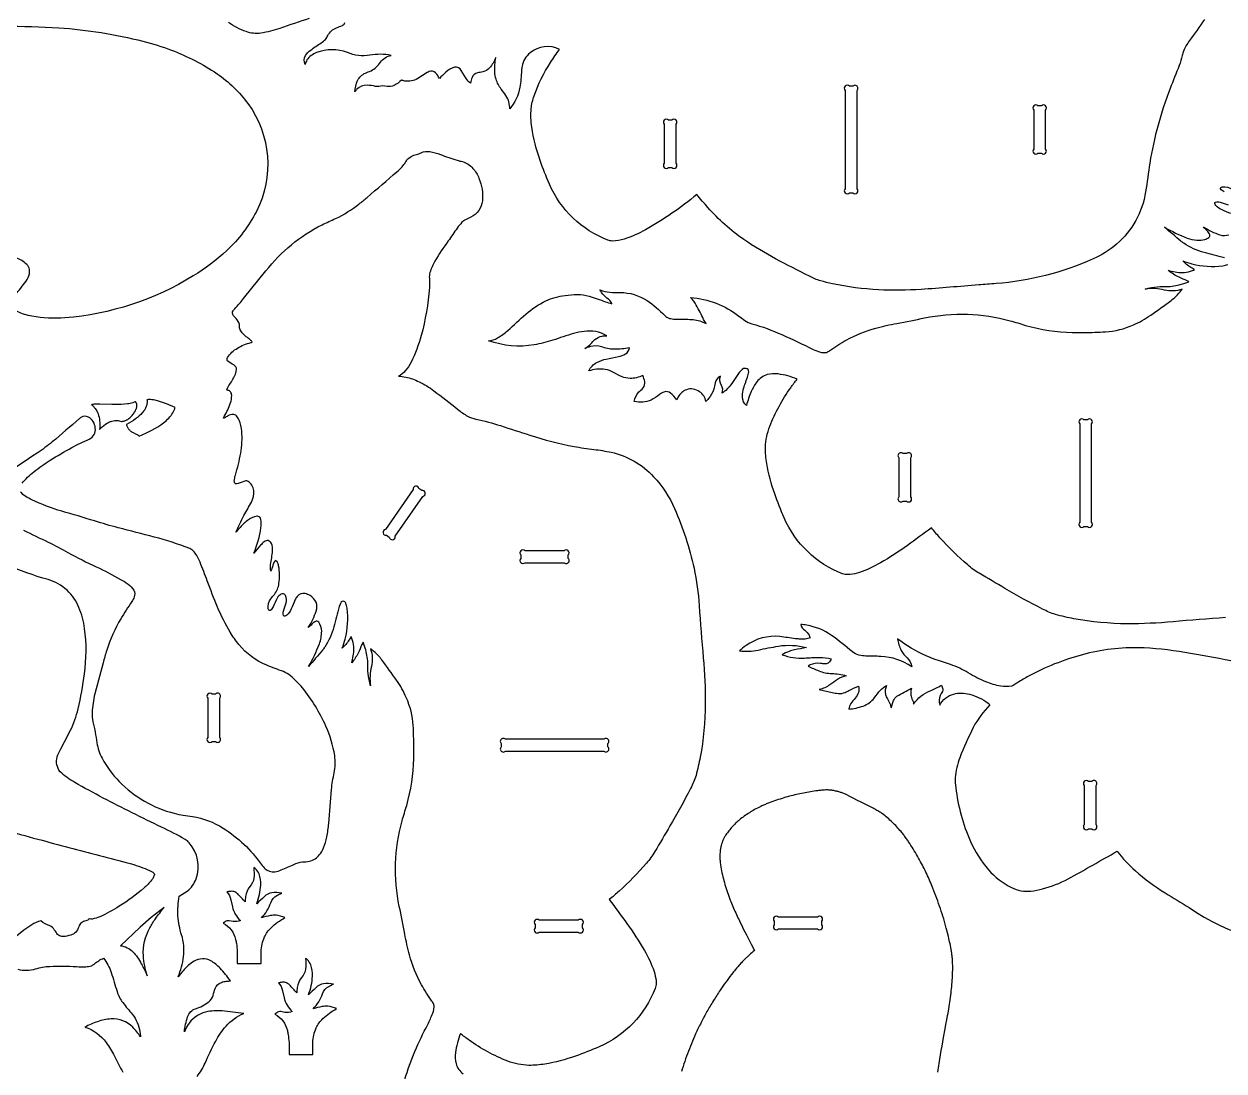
# Model space of a CAD drawing. Extents: x -775 to 742, y -538 to 729.
# Drawn here: x -187 to 420, y -222 to 307 of the extents above; entities that cross this region are included whole.
import ezdxf

# ---------------------------------------------------------------- set-up
doc = ezdxf.new("R2010")
doc.units = 0
doc.header["$MEASUREMENT"] = 0
doc.layers.get('0').update_dxf_attribs({"linetype": 'CONTINUOUS'})

msp = doc.modelspace()

# ---------------------------------------------------------------- linework, layer by layer
for points in [[(-42.65, 310.28, 0.003925), (-57.38, 305.27, -0.047624), (-67.02, 302.87, -0.122497), (-74.49, 303.62, -0.073814), (-83.39, 308.32, -0.089923)], [(410.07, 309.68, -0.001808), (402.44, 299.09, 0.048267), (399.41, 293.82, 0.053543), (398.76, 291.56, -0.032799), (397.25, 286.44, -0.001182), (392.66, 274.89, 0.050203), (382.39, 237.13, -0.001096), (380.3, 222.62, -0.179531), (365.54, 196.13, -0.075982), (353.72, 188.64, -0.086689), (304.65, 176.19, -0.006698), (295.92, 175.56, -0.00483), (266.75, 173.23, -0.025308), (245.25, 173.05, -0.039353), (221.95, 176.09, -0.013854), (215.96, 177.57, -0.040061), (210.32, 179.91, -0.00145), (193.13, 188.71, -0.025729), (177.16, 198.46, -0.060129), (158.97, 214.68, -0.015158), (153.43, 221.24, -0.044175), (127.44, 203.43, -0.045913), (116.69, 198.67, -0.079791), (110.71, 197.7, -0.074661), (108.43, 198.14, -0.198744), (78.84, 226.45, -0.010998), (74.14, 238.52, -0.047383), (69.92, 255.27, -0.060687), (69.65, 264.71, -0.057482), (71.13, 271.14, -0.062522), (79.43, 288.01, -0.017087), (84.02, 294.66, 0.300286), (69.1, 292.82, 0.184286), (65.05, 286.09, 0.032509), (64.75, 283.95, -0.028759), (63.93, 275.48, -0.125891), (58.78, 264.5, 0.158118), (56.9, 271.28, 0.012289), (54.48, 274.56, -0.079871), (51.87, 279.62, -0.091742), (51.29, 286.87, -0.025713), (51.8, 290.53, -0.084534), (48.57, 285.24, -0.134701), (45.24, 283.26, -0.016605), (42.52, 282.77, 0.2525), (39.76, 280.47, 0.059575), (38.9, 277.58, -0.07477), (36.85, 279.87), (34.31, 283.98, 0.318047), (30.87, 285.64, 0.115857), (26.54, 283.06, 0.017302), (23.22, 279.86, 0.1015), (21.27, 282.85, 0.282727), (18.11, 283.38, 0.045738), (17.1, 282.94), (12.27, 279.92, -0.18395), (5.68, 278.63, -0.049964), (4.11, 279.11, -0.067609), (0.33, 276.42, -0.167125), (-3.25, 275.95, 0.112454), (-7.38, 275.9, -0.06006), (-9.08, 275.93, 0.031409), (-13.31, 276.54, 0.224368), (-18.44, 274.46, 0.043079), (-19.55, 273.1, -0.093148), (-18.09, 278.94, -0.173538), (-14.14, 282.69, 0.009954), (-11.32, 283.84, 0.132246), (-6.6, 288.17, -0.191244), (-1.15, 291.6, 0.094208), (-11.88, 291.71, -0.15346), (-23.26, 293.07, 0.17786), (-38.9, 293.02, 0.151126), (-43.72, 289.29, 0.082325), (-44.7, 287.03, -0.241662), (-44.42, 291.47, -0.092711), (-41.81, 294.33, -0.019299), (-36.56, 297.92, 0.042738), (-34.36, 299.72, 0.082819), (-33.22, 301.66, -0.170782), (-28.77, 305.59, -0.005428), (-25.77, 306.73, 0.234932), (-24.54, 308.25, 0.35305)], [(-224.49, 305.28, -0.032685), (-169.12, 305.57, -0.04507), (-126.66, 298.8, -0.023575), (-112.21, 294.27, -0.058692), (-89.18, 282.33, -0.080834), (-73.54, 267.24, -0.283166), (-69.31, 212.73, -0.088092), (-84.31, 192.91, -0.05292), (-101.23, 180.08, -0.118379), (-166.13, 158.85, -0.059823), (-182.74, 159.66, -0.074183), (-190.24, 162.12, -0.043802)], [(5.78, -226.32, -0.049842), (17.35, -198.48, 0.025525), (19.85, -192.82, 0.033711), (20.47, -190.59, 0.046653), (20.54, -188.94, 0.087821), (20.39, -188.27, 0.044113), (19.46, -186.7, -0.023513), (14.17, -178.39, -0.05953), (8.12, -163.36, -0.0271), (5.78, -152.79, 0.007058), (2.98, -138.79, -0.118436), (4.37, -95.55, -0.00786), (6.77, -87.71, 0.061214), (10.29, -64.08, 0.012751), (10.35, -58.01, 0.00818), (10.02, -47.34, 0.089353), (6.51, -33.21, 0.051449), (1.61, -24.45, 0.005478), (-5.86, -14.1, 0.046223), (-9.86, -9.85, 0.026547), (-11.52, -8.58, -0.139855), (-11.14, -17.43, 0.096415), (-11.58, -27.17, -0.049384), (-12.8, -20.98, -0.020224), (-12.91, -16.41, 0.067289), (-14.01, -9.11, 0.014824), (-15.29, -5.24, 0.05435), (-15.98, -6.42, -0.011044), (-17.87, -10.74, -0.063442), (-21.11, -15.59, 0.065799), (-19.96, -8.5, 0.087486), (-20.65, -4.28, 0.025091), (-21.47, -2.29, -0.067829), (-24.53, -6.87, -0.031851), (-25.86, -8.14, 0.018936), (-24.39, -3.58, 0.088965), (-23.38, 11.97, 0.056015), (-24.11, 14.6, 0.243935), (-25.2, 15.57, 0.265649), (-26.38, 14.99, 0.077454), (-27.41, 12.8, -0.005669), (-30.07, 2.58, -0.069677), (-34.76, -7.72, -0.023659), (-35.82, -9.15, -0.004465), (-42.94, -17.45, 0.043572), (-37.46, -6.04, 0.087449), (-36.28, 0.34, 0.146573), (-37.78, 4.99, 0.17072), (-38.66, 5.49, 0.114481), (-39.12, 5.43, 0.107313), (-41.18, 3.98, -0.047605), (-43.04, 2.27, 0.066233), (-39.04, 10.59, 0.174072), (-39.12, 15.06, 0.142602), (-42.17, 18.38, 0.075809), (-44.64, 19.46, 0.288194), (-48.68, 17.93, 0.073331), (-49.8, 16.12, -0.014135), (-51.64, 11.65, -0.085914), (-53.82, 8.52, -0.162564), (-54.93, 7.93, -0.31879), (-55.59, 8.4, -0.128668), (-55.56, 10.6, 0.008326), (-54.27, 14.69, 0.159985), (-54.53, 18.39, 0.216479), (-55.57, 19.27, 0.216479), (-56.92, 19.06, 0.132103), (-58.77, 17.18, 0.032337), (-60.81, 12.67, -0.154521), (-62.29, 10.83, -0.348588), (-62.99, 11.03, -0.119184), (-63.3, 11.76, -0.186766), (-61.96, 16.83, -0.024243), (-60.17, 18.97, 0.13028), (-57.88, 24.53, 0.086554), (-58.03, 33.44, 0.079179), (-58.85, 35.57, 0.209238), (-59.5, 36.07, 0.239226), (-60.04, 35.79, 0.05888), (-60.7, 34.58, 0.019497), (-61.65, 31.36, -0.098553), (-61.9, 30.83, -0.345791), (-62.02, 30.87, -0.099093), (-62.11, 34.07, 0.019902), (-61.11, 41.03, 0.117088), (-61.59, 44.74, 0.234621), (-63.38, 46.18, 0.197162), (-65.28, 45.61, 0.052412), (-67.22, 43.83, 0.007679), (-70.52, 39.86, 0.055985), (-66.97, 52.69, 0.069328), (-67.04, 56.87, 0.109173), (-67.62, 58.08, 0.235841), (-69.11, 58.49, 0.103218), (-73.21, 56.73, 0.066248), (-77.53, 52.89, 0.015289), (-79.62, 50.4, -0.020164), (-75.56, 58.9, 0.009044), (-71.82, 65.65, 0.140338), (-70.61, 71.51, 0.234832), (-73.51, 76.17, 0.119377), (-74.62, 76.47, -0.00716), (-78.46, 75.07, -0.12957), (-79.8, 74.98, -0.258637), (-80.35, 75.61, -0.074854), (-80.44, 76.28, -0.051564), (-79.92, 79.34, 0.030476), (-77.19, 90.42, 0.060498), (-76.65, 101.52, 0.075638), (-78.01, 107.14, 0.066103), (-79.39, 109.34, 0.193801), (-81.1, 110.07, 0.128838), (-83.68, 109.28, 0.030521), (-85.3, 108.31, -0.149217), (-85.81, 108.14), (-85.83, 108.2, -0.090408), (-85.57, 108.92, 0.059639), (-82.33, 115.87, 0.067073), (-81.77, 119.54, 0.123991), (-82.37, 121.51, 0.247435), (-83.95, 122.24, -0.229764), (-84.13, 122.32, -0.229764), (-84.18, 122.5, -0.072169), (-82.71, 125.27, 0.037646), (-79.92, 130.41, 0.06957), (-79.36, 132.74, 0.294773), (-80.69, 135.08, -0.049), (-83.69, 136.94, -0.359267), (-83.87, 138.84, -0.115064), (-78.85, 143.57, -0.071203), (-72.09, 146.32, 0.145461), (-71.47, 146.71, 0.244545), (-71.51, 146.85, 0.057787), (-72.7, 148.01, -0.060573), (-76.89, 151.84, -0.093434), (-77.84, 153.77, -0.081844), (-77.83, 155.01, 0.152435), (-78.45, 157.07, 0.029721), (-80.79, 159.97, -0.159261), (-81.43, 161.47, -0.174633), (-81.08, 162.4, -0.037045), (-80.16, 163.48, 0.011505), (-75.78, 168.58), (-64.51, 182.61, -0.108072), (-36.11, 205.93, -0.008279), (-29.23, 209.1, 0.054045), (-17.45, 216.39, 0.014517), (-13.25, 219.78, -0.001515), (1.78, 232.76, 0.05843), (5.68, 236.96, -0.028642), (6.84, 238.72, -0.163815), (11.66, 241.47, 0.033968), (14.01, 242.4, -0.138644), (18.42, 242.97, -0.057074), (23.79, 241.51, 0.016952), (32.18, 238.55, 0.010434), (34.95, 237.87, -0.152282), (40.21, 234.47, -0.087984), (43.24, 229.47, -0.123442), (44.98, 218.08, -0.252877), (39.09, 209.72, -0.007399), (36.49, 208.48, 0.058507), (34.63, 207.19, 0.039309), (32.25, 204.27, 0.002906), (27.75, 197.74, 0.03059), (20.96, 187.54, 0.052563), (18.45, 181.79, 0.100821), (18.18, 178.85, -0.042062), (18.25, 174.14, -0.043878), (14.04, 149.88, -0.046566), (8.9, 136.41, -0.052273), (5.97, 132.05, -0.078492), (2.64, 129.32, -0.062905), (6.19, 128.93, -0.062239), (13.04, 126.53, -0.042794), (20.47, 122, -0.010901), (32.45, 112.62, 0.039136), (37.5, 109.13, 0.086512), (41.73, 107.67, -0.021386), (54.16, 104.34, -0.003617), (69, 99.51, 0.03319), (91.29, 93.8, 0.013674), (101.31, 92.34, -0.018992), (110.13, 90.89, -0.153252), (131.51, 78.53, -0.086144), (142.13, 62.4, -0.04804), (151.98, 32.26, -0.039046), (154.55, 13.42, 0.008145), (156.67, -13.13, -0.020963), (157.67, -36.37, -0.042897), (155.12, -63.25, -0.018722), (152.99, -72.53, -0.048143), (150.2, -79.12, -0.019075), (139.77, -98.13, 0.001035), (132.14, -111.11, -0.043187), (127.92, -116.96, -0.030118), (114.11, -131.05, -0.012563), (109.11, -135.31, -0.00281), (118.04, -147.38, -0.021316), (126.85, -161.06, -0.047164), (131.76, -171.65, -0.050781), (132.79, -176.5, -0.052075), (132.71, -178.99, -0.04685), (132.37, -180.24, -0.198744), (104.06, -209.83, -0.010935), (91.98, -214.54, -0.041773), (76.6, -218.56, -0.038529), (68.4, -219.2, -0.085425), (57.8, -217.03, -0.063089), (38.27, -206.44, -0.013884), (33.87, -203.14, 0.057371), (31.31, -212.76, 0.097586), (31.66, -218.34, 0.159769), (35.26, -223.54, 0.065779)], [(419.96, 222.61, -0.154478), (418.12, 224.1, -0.348708), (418.33, 224.79, -0.119073), (419.06, 225.1, -0.186777), (424.13, 223.76, -0.02424)], [(423.41, 211.6, -0.014116), (418.95, 213.44, -0.085903), (415.81, 215.62, -0.162536), (415.22, 216.74, -0.318767), (415.69, 217.4, -0.128668), (417.9, 217.37, 0.008322), (421.98, 216.08, 0.159989)], [(420.1, 189.22, -0.005662), (409.88, 191.87, -0.069674), (399.58, 196.56, -0.023677), (398.15, 197.63, -0.004547), (389.84, 204.75, 0.041918), (401.26, 199.25, 0.053763), (406.21, 198.11, 0.090467), (410.19, 198.53, 0.074055), (412.24, 199.56, 0.323043), (412.72, 200.92, 0.107249), (411.27, 202.98, -0.047536), (409.57, 204.85, 0.066235), (417.88, 200.85, 0.174076), (422.36, 200.93, 0.165589)], [(-191.27, 170.55, 0.02763), (-185.72, 177.49, 0.092193), (-184.06, 181.09, 0.288349), (-185.94, 186.37, 0.124217), (-191.53, 189.4, 0.045844)], [(420.72, 7.25, 0.008145), (394.16, 5.13, -0.020963), (370.93, 4.13, -0.042897), (344.04, 6.68, -0.018722), (334.77, 8.82, -0.048143), (328.18, 11.61, -0.019075), (309.16, 22.04, 0.001035), (296.18, 29.66, -0.043187), (290.34, 33.88, -0.030118), (276.25, 47.69, -0.012563), (271.98, 52.69, -0.00281), (259.92, 43.77, -0.021315), (246.24, 34.95, -0.047162), (235.64, 30.04, -0.050789), (230.79, 29.01, -0.05206), (228.31, 29.1, -0.046857), (227.05, 29.43, -0.198745), (197.46, 57.75, -0.01093), (192.76, 69.82, -0.041772), (188.73, 85.2, -0.038529), (188.1, 93.4, -0.085426), (190.27, 104.01, -0.063091), (200.86, 123.53, -0.013883), (204.16, 127.93, 0.057374), (194.53, 130.5, 0.097611), (188.96, 130.14, 0.159709), (183.76, 126.54, 0.065673), (180.93, 121.62, 0.031548), (178.45, 114.57, -0.212601), (176.45, 118.67, -0.076499), (176.78, 122.22, -0.024331), (179.01, 128.87, 0.045374), (179.64, 131.57, 0.426261), (178.16, 133.32, 0.045597), (176.91, 133.29, 0.091521), (174.8, 131.15), (171.41, 126.13, -0.05877), (167.98, 122.16, -0.040797), (166.17, 120.8, 0.228724), (165.87, 124.7, -0.208803), (165.29, 129.43, 0.204624), (162.6, 126.04, -0.016988), (161.94, 122.76, -0.107421), (159.26, 118.02, -0.022471), (157.93, 116.55, 0.218705), (154.8, 121.51, 0.242788), (148.14, 122.54, 0.171212), (144, 118.87, 0.03426), (143.23, 117.37, 0.081277), (140.1, 120.8, 0.257911), (136.79, 121.36, 0.078076), (134.53, 120.05, -0.053308), (130.23, 117.28, -0.165221), (121.79, 116.53, -0.181195), (124.06, 121.38, 0.021516), (126.19, 123.4, 0.230596), (127.05, 126.67, 0.065119), (126.09, 129.63, -0.102309), (119.61, 128.23, -0.09166), (115.58, 129.08, -0.02435), (111.24, 131.27, 0.15666), (102.69, 132.88, 0.053699), (98.76, 132.02, -0.165936), (102.83, 136.33, -0.068075), (107.61, 138.02, -0.004735), (113.75, 139.28, 0.086735), (117.35, 140.64, 0.20593), (119.38, 143.73, -0.057828), (111.4, 142.96, -0.079949), (105.18, 144.25, 0.148824), (99.56, 144.32, 0.024726), (96.79, 143.41, 0.067012), (99.79, 145.75, -0.012767), (101.89, 147.87, -0.142006), (105.53, 149.6, -0.037827), (107.9, 149.84, 0.165969), (96.35, 152.04, 0.039609), (91.1, 150.95, 0.008306), (80.61, 147.53, -0.030814), (71.2, 145.2, -0.124758), (48.12, 147.23, 0.102561), (52.63, 148.71, 0.056959), (57.82, 152.46, -0.005461), (66.93, 160.7, -0.063263), (77.06, 167.43, -0.079246), (86.79, 170.24, -0.027955), (92.99, 170.69, -0.072759), (98.95, 169.76, -0.014972), (107.15, 167.02, 0.011768), (110.44, 165.97, 0.164846), (107.92, 168.89, -0.068303), (105.19, 171.64, -0.044931), (104.4, 173.05, 0.076653), (109.43, 171.86, 0.025143), (114.63, 171.69, -0.148872), (128.22, 167.59, -0.057644), (137.16, 159.99, 0.136902), (139.57, 158.62, 0.059335), (142.33, 158.22, -0.010068), (149.84, 158.1, -0.084223), (156.48, 156.73, -0.030098), (158.12, 155.94), (156.82, 158.09, 0.018211), (153.13, 165.25, 0.051838), (150.27, 169.17, -0.143391), (174.7, 159.79, 0.015732), (177.7, 157.54, 0.078371), (181.28, 155.92, -0.034724), (196.33, 150.39, -0.013947), (212.19, 142.86, 0.042721), (215.83, 141.52, 0.067123), (218.36, 141.26, 0.074243), (219.02, 141.42, 0.05009), (220.59, 142.34, -0.024201), (228.91, 147.64, -0.059496), (243.94, 153.68, -0.027114), (254.5, 156.03, 0.00707), (268.5, 158.83, -0.118436), (311.74, 157.43, -0.00786), (319.59, 155.04, 0.061213), (343.21, 151.51, 0.012752), (349.28, 151.46, 0.00818), (359.96, 151.79, 0.089353), (374.08, 155.29, 0.051449), (382.84, 160.19, 0.005478), (393.19, 167.66, 0.046223), (397.45, 171.66, 0.026547), (398.71, 173.33, -0.139855), (389.86, 172.94, 0.096415), (380.12, 173.39, -0.049385), (386.31, 174.6, -0.020223), (390.89, 174.71, 0.067295), (398.18, 175.82, 0.014774), (402.05, 177.1, 0.044139), (401.35, 177.55, 0.009954), (397.2, 179.37, -0.071673), (391.71, 182.92, 0.066243), (398.79, 181.76, 0.087484), (403.01, 182.45, 0.025089), (405.01, 183.27, -0.067829), (400.43, 186.34, -0.031851), (399.15, 187.66, 0.018936), (403.71, 186.19, 0.088966), (419.26, 185.19, 0.05601), (421.89, 185.91, 0.243836)], [(-187.78, 75.18, -0.0556), (-181.85, 80.99, -0.030559), (-173.49, 86.83, -0.016237), (-162.61, 93.28, -0.021217), (-153.75, 97.5, 0.311182), (-150.74, 103.15, 0.252688), (-154.17, 108.72, 0.271322), (-158.02, 108.45, 0.039668), (-158.73, 107.91, -0.000799), (-172.48, 96.11, -0.020858), (-180.06, 90.51, -0.002371), (-197.97, 78.67, 0.013297)], [(-186.95, 51.41, 0.002365), (-174.57, 45.47, -0.017758), (-164.57, 40.15, 0.013843), (-150.21, 32.94, -0.018799), (-137.98, 26.61, -0.012103), (-134.09, 24.25, -0.089513), (-131.25, 21.15, -0.222177), (-131.07, 17.75, -0.054054), (-132.2, 15.39, 0.014394), (-137.84, 6.65, 0.055203), (-144.93, -9.22, 0.011763), (-146.83, -15.67), (-150.95, -31.34, 0.050413), (-152.35, -40.68, 0.056514), (-151.91, -45.48, -0.028333), (-149.95, -56.08, 0.079755), (-147.29, -63.88, 0.076158), (-138.61, -75.67, 0.136497), (-110.82, -91.72, 0.034232), (-101.61, -93.3, -0.10269), (-86.08, -99.21, -0.099507), (-66.85, -117.47, 0.054189), (-64.87, -119.78, 0.214463), (-59.99, -121.24, 0.075476), (-56.68, -120.38, 0.005584), (-50.3, -117.54, -0.07178), (-46.01, -116.27, 0.046839), (-42.44, -115.94, 0.176212), (-37.34, -112.6, 0.075602), (-35.38, -109.15, 0.046443), (-33.7, -103.67, 0.027252), (-32.7, -96.84, 0.005702), (-31.33, -79.66, -0.035125), (-29.92, -71.26, 0.090069), (-29.7, -62.54, 0.06898), (-34.17, -47.64, 0.068717), (-46.02, -28.22, 0.039769), (-52.07, -22.12, 0.075512), (-55.59, -20.07, -0.004503), (-64.05, -16.84, -0.125054), (-78.11, -6.37, -0.038275), (-82.49, -0.16, -0.036786), (-88.9, 12.55, -0.009838), (-94.12, 25.84, 0.003198), (-97.75, 35.22, 0.065239), (-100.7, 40.56, 0.141225), (-103.01, 42.25, 0.027894), (-120.9, 48, 0.001515), (-139.13, 52.7, -0.0137), (-151.13, 56.17, 0.003085), (-167.71, 61.1, -0.039903), (-182.74, 66.82, -0.016897), (-185.9, 68.51, -0.079079), (-188.49, 70.78, -0.25982)], [(-99.31, -224.85, 0.055213), (-95.23, -218.05, -0.012702), (-89.87, -206.9, -0.058325), (-84.62, -199.32, -0.104148), (-75.7, -192.92, 0.010933), (-86.6, -191.64, 0.073772), (-94.93, -192.24, 0.198337), (-104.1, -199.11, 0.042453), (-105.69, -202.25, -0.04715), (-104.06, -194.6, -0.093243), (-102.55, -192.04, -0.117228), (-100.1, -190.55, 0.084754), (-93.33, -187.07, 0.147592), (-91.17, -183.78, -0.010356), (-90.2, -180.37, -0.233312), (-86.97, -177.22, -0.05193), (-84.5, -176.63, -0.010674), (-82.42, -176.46, 0.024877), (-87.62, -170.04, 0.07386), (-92.36, -166.32, 0.268812), (-100.74, -166.55, 0.086636), (-106.36, -171.39, 0.012602), (-108.83, -174.41, 0.05932), (-106.09, -164.24, 0.106272), (-107.09, -153.26, -0.054463), (-108.93, -143.65, -0.057709), (-108.28, -133.69), (-104.28, -131.02, 0.158148), (-99.75, -124.79, 0.271021), (-103.23, -106.64, 0.06059), (-105.26, -104.89, 0.020769), (-117.32, -98.72, -0.006683), (-132.12, -91.43, -0.015473), (-161.14, -76.08, -0.06454), (-168.51, -70.66, -0.24301), (-169.99, -63.23, -0.05394), (-168.19, -59.12, 0.012238), (-163.27, -49.73, 0.051078), (-159.45, -38.94, 0.033761), (-156.26, -21.11, 0.07051), (-156.11, 1.78, 0.064), (-158.97, 12.39, 0.09958), (-165, 21.13, 0.120594), (-174.61, 26.51, -0.038351), (-195.88, 34.15, 0.054843)], [(426.22, -15.09, -0.000542), (403.03, -10.84, 0.029527), (379.53, -8.06, 0.075245), (350.14, -11.07, 0.059143), (322.46, -21.62, 0.014741), (317.1, -24.7, -0.008216), (313.33, -27.06, -0.073357), (312.56, -27.35, -0.090315), (307.04, -27.36, -0.05967), (299.54, -25.25, -0.047653), (290.63, -20.7, 0.052238), (281.71, -16.5, -0.002306), (273.43, -13.7, -0.066468), (258.08, -5.79, -0.009731), (254.86, -3.5, 0.075674), (256.67, -9.3, 0.086057), (259.75, -13.12, -0.150846), (262.01, -17.57, 0.13428), (246.41, -12.36, 0.004116), (238.91, -12.17, -0.038767), (235.37, -11.71, -0.097376), (232.06, -10.04, 0.01714), (221.46, -1.71, 0.108074), (208.97, 3.44, 0.026603), (205.89, 3.78, 0.181342), (207.94, 0.92, -0.088756), (210.1, -1.69, -0.049923), (210.63, -3.02, -0.105506), (205.77, -3.63, -0.02449), (203.31, -3.39, 0.002437), (195.3, -2.33, 0.187304), (178.26, -6.92, 0.033424), (174.94, -9.62, 0.075821), (184.41, -9.15, -0.010713), (194.67, -7.15, -0.100749), (208.78, -7.85, -0.023208), (202.85, -9.02, 0.055407), (200.02, -9.83, 0.016735), (196.56, -11.5, 0.100305), (207.76, -13.23, -0.020285), (215.41, -12.87, -0.054868), (221.37, -13.64, -0.127164), (220.14, -15.5, -0.155265), (218.4, -16.11, -0.042266), (215.92, -15.9, 0.136045), (210.69, -16.66, 0.044675), (209.6, -17.31, 0.015221), (215.05, -19.66, 0.081343), (221.65, -21.03, -0.067786), (228.91, -22.17, 0.090804), (224.56, -24, 0.012449), (220.62, -26.74, -0.097633), (215.32, -29.11), (221.85, -30.61, 0.02432), (224.77, -31.12, 0.122411), (228.39, -30.54, 0.033681), (230.25, -29.66, -0.017239), (235.13, -27.34, -0.1182), (235.12, -30.56, -0.100556), (233.5, -33.44, 0.039369), (231.2, -36.25, 0.09971), (230.17, -39.01, 0.065085), (237.45, -37.47, 0.13038), (243.07, -33.42, -0.026532), (246.33, -29.36, -0.069909), (249.22, -27.09, 0.137772), (248.75, -31.58, 0.059571), (249.19, -32.82, -0.032504), (251.24, -36.87, -0.030661), (251.72, -38.38), (252.89, -34.72, -0.17415), (254.54, -32.55, 0.001615), (261.99, -28.36, 0.06923), (261.5, -31.22, 0.116422), (262.14, -33.79, -0.087205), (263, -36.53, -0.151257), (271.43, -29.69, 0.037241), (277.02, -26.89, -0.100703), (277.76, -28.86, -0.182424), (276.98, -31.19, 0.190192), (275.94, -35.56, 0.04589), (276.24, -37.07, -0.223597), (283.25, -31.4, -0.13255), (291.24, -31.48, -0.085249), (300.66, -35.94, -0.058072), (301.49, -36.78, -0.330324), (301.49, -36.91, 0.069332), (293.15, -48.25, 0.019577), (286.32, -63.62, 0.070486), (284.06, -73.76, 0.050355), (284.28, -78.7, 0.074491), (291.7, -105.89, 0.070879), (300.83, -120.24, 0.092875), (312.43, -129.3, 0.137869), (322.33, -131.03, 0.045287), (328.18, -129.95, 0.059458), (341.07, -124.87, 0.005917), (353.52, -117.93, -0.003183), (365.95, -110.91, 0.049474), (375.12, -120.82, 0.044023), (390.15, -132.01, 0.002318), (402.3, -139.4, 0.153583), (470.09, -159.89, 0.027756)], [(-195.08, -100.57, 0.006146), (-177.64, -105.36, 0.000421), (-146.63, -113.62, -0.010892), (-131.21, -117.68, -0.032951), (-122.26, -121.07, -0.085529), (-121.03, -122.09, -0.233583), (-120.99, -123.23, -0.096698), (-122.25, -125.46, -0.048428), (-126.05, -129.41, -0.044512), (-138.65, -138.75, -0.041707), (-148.51, -144.06, -0.052969), (-152.26, -145.18, -0.092075), (-153.72, -145.1, -0.155289), (-155.55, -146.07, 0.119259), (-157.76, -147.05, 0.131194), (-159.05, -149.1, -0.10661), (-160.68, -151.95, -0.124074), (-163.14, -153.27, -0.072134), (-167, -154.03, -0.135686), (-169.29, -153.38, -0.12044), (-170.84, -151.33, 0.188777), (-171.5, -150.66, 0.213734), (-173.66, -148.59, -0.09507), (-178.33, -146.13, 0.08914), (-182.79, -148.13, 0.078884), (-197.5, -160.75, 0.061034)], [(-189.89, -170.53, 0.144851), (-180.93, -170.42, -0.064584), (-173.76, -169.12, -0.02396), (-160.21, -169.25, 0.010942), (-155.5, -169.29, 0.055962), (-152.72, -168.81, 0.07914), (-151.21, -167.83, -0.052165), (-146.53, -164.93, -0.084155), (-142.72, -172.22, -0.008025), (-139.73, -181.92, 0.088695), (-136.79, -187.44, 0.010388), (-132.04, -193.38, -0.131415), (-128.17, -202.25, -0.022618), (-127.87, -204.73, 0.034035), (-131.81, -199.89, 0.222365), (-142.71, -195.72, 0.077202), (-149.64, -197.12, 0.033489), (-156, -199.86, -0.16024), (-145.26, -207.61, -0.042213), (-141.09, -214.46, 0.016691), (-136.81, -222.59, 0.072661)]]:
    msp.add_lwpolyline(points, format="xyb")
for points in [[(228.39, 273.92), (228.39, 224.16, 1), (230.51, 222.04), (232.26, 222.04, 1), (234.39, 224.16), (234.39, 273.92, 1), (232.26, 276.04), (230.51, 276.04, 1)], [(323.73, 263.99), (323.73, 244.23, 1), (325.85, 242.11), (327.61, 242.11, 1), (329.73, 244.23), (329.73, 263.99, 1), (327.61, 266.11), (325.85, 266.11, 1)], [(136.9, 256.8), (136.9, 237.04, 1), (139.02, 234.92), (140.78, 234.92, 1), (142.9, 237.04), (142.9, 256.8, 1), (140.78, 258.92), (139.02, 258.92, 1)], [(347, 105.22), (347, 55.46, 1), (349.12, 53.34), (350.88, 53.34, 1), (353, 55.46), (353, 105.22, 1), (350.88, 107.34), (349.12, 107.34, 1)], [(255.52, 88.1), (255.52, 68.34, 1), (257.64, 66.22), (259.39, 66.22, 1), (261.52, 68.34), (261.52, 88.1, 1), (259.39, 90.22), (257.64, 90.22, 1)], [(9.95, 72.01), (-4.06, 51.84, 1), (-3.53, 48.89), (-2.08, 47.89, 1), (0.87, 48.42), (14.88, 68.59, 1), (14.34, 71.54), (12.9, 72.55, 1)], [(66.52, 35.05), (86.28, 35.05, 1), (88.4, 37.18), (88.4, 38.93, 1), (86.28, 41.05), (66.52, 41.05, 1), (64.4, 38.93), (64.4, 37.18, 1)], [(-93.84, -33.54), (-93.84, -53.3, 1), (-91.72, -55.42), (-89.96, -55.42, 1), (-87.84, -53.3), (-87.84, -33.54, 1), (-89.96, -31.42), (-91.72, -31.42, 1)], [(56.59, -60.29), (106.35, -60.29, 1), (108.47, -58.17), (108.47, -56.41, 1), (106.35, -54.29), (56.59, -54.29, 1), (54.47, -56.41), (54.47, -58.17, 1)], [(349.25, -77.71), (349.25, -97.46, 1), (351.37, -99.58), (353.13, -99.58, 1), (355.25, -97.46), (355.25, -77.71, 1), (353.13, -75.58), (351.37, -75.58, 1)], [(-78.93, -167.64), (-66.93, -167.64), (-66.93, -161.64, -0.090549), (-65.22, -154.26, -0.093385), (-61.85, -149.57, -0.064919), (-54.88, -144.49, 0.07327), (-59.36, -143.29, 0.07207), (-62.15, -143.47, 0.005783), (-66.76, -144.53, 0.123911), (-62.03, -136.97, -0.184966), (-58.89, -133.29, -0.039036), (-56.44, -132.12, 0.075561), (-61.52, -131.9, 0.153549), (-65.3, -133.9, 0.003489), (-69.1, -137.46, 0.081362), (-67.08, -128, 0.091996), (-67.95, -122.35, 0.110457), (-69.72, -119.72, 0.061375), (-70.62, -119.09, -0.051974), (-70.55, -124.45, -0.158753), (-72.61, -128.77, 0.133981), (-74.73, -133.79, 0.02712), (-75.04, -136.46, 0.024975), (-78.73, -132.48, 0.056066), (-80.13, -131.51, 0.151507), (-82.42, -131.19, 0.011613), (-84.31, -131.44, -0.141205), (-82.17, -135.42), (-81.43, -138.97, 0.158802), (-77.34, -145.91, -0.113769), (-81.06, -146.46), (-83.13, -146.02, 0.176275), (-85.14, -146.57, 0.030081), (-86.1, -147.23, -0.222578), (-79.78, -155.55, -0.024043), (-79.38, -157.54, -0.016694), (-78.93, -161.64)], [(-115.97, -139.29), (-122.47, -144.48), (-128.08, -149.38), (-137.97, -158.68, -0.176686), (-131.76, -161.76, -0.070342), (-127.46, -167.76, -0.019372), (-124.45, -173.84, -0.058978), (-126.44, -163.72, -0.145471), (-123.17, -149.72, -0.027806), (-120.28, -145.03, -0.011486)], [(73.7, -151.78), (93.46, -151.78, 1), (95.58, -149.66), (95.58, -147.9, 1), (93.46, -145.78), (73.7, -145.78, 1), (71.58, -147.9), (71.58, -149.66, 1)], [(192.54, -146.31), (192.54, -148.07, 1), (194.66, -150.19), (214.42, -150.19, 1), (216.54, -148.07), (216.54, -146.31, 1), (214.42, -144.19), (194.66, -144.19, 1)], [(-52.78, -213.65), (-40.78, -213.65), (-40.78, -207.65, -0.090549), (-39.08, -200.26, -0.093385), (-35.7, -195.57, -0.064919), (-28.74, -190.49, 0.07327), (-33.21, -189.29, 0.07207), (-36, -189.47, 0.005783), (-40.62, -190.53, 0.123911), (-35.89, -182.98, -0.184966), (-32.74, -179.29, -0.039036), (-30.3, -178.12, 0.075561), (-35.37, -177.9, 0.153549), (-39.15, -179.9, 0.003489), (-42.96, -183.47, 0.081362), (-40.93, -174, 0.091996), (-41.81, -168.35, 0.110457), (-43.57, -165.72, 0.061375), (-44.47, -165.09, -0.051974), (-44.4, -170.45, -0.158753), (-46.46, -174.77, 0.133981), (-48.59, -179.8, 0.02712), (-48.89, -182.46, 0.024975), (-52.58, -178.48, 0.056066), (-53.98, -177.51, 0.151507), (-56.27, -177.19, 0.011613), (-58.16, -177.45, -0.141205), (-56.02, -181.42), (-55.29, -184.97, 0.158802), (-51.2, -191.91, -0.113769), (-54.91, -192.46), (-56.98, -192.02, 0.176275), (-59, -192.57, 0.030081), (-59.95, -193.23, -0.222578), (-53.63, -201.55, -0.024043), (-53.24, -203.54, -0.016694), (-52.78, -207.65)]]:
    msp.add_lwpolyline(points, format="xyb", close=True)
for points in [[(-130.54, 116.44), (-131.13, 116.18), (-131.76, 115.96), (-132.41, 115.77), (-133.09, 115.6), (-133.8, 115.46), (-134.52, 115.34), (-136.03, 115.16), (-137.59, 115.05), (-139.19, 115), (-142.41, 115.03), (-148.37, 115.23), (-149.64, 115.24), (-150.79, 115.21), (-151.31, 115.17), (-151.78, 115.11), (-152.22, 115.04), (-152.42, 115), (-152.61, 114.95), (-152.38, 114.77), (-152.15, 114.56), (-151.92, 114.35), (-151.69, 114.12), (-151.47, 113.87), (-151.25, 113.61), (-150.82, 113.06), (-150.4, 112.45), (-150.02, 111.78), (-149.66, 111.06), (-149.35, 110.29), (-149.07, 109.47), (-148.83, 108.6), (-148.65, 107.68), (-148.52, 106.71), (-148.45, 105.69), (-148.44, 104.62), (-148.51, 103.5), (-148.65, 102.34), (-148.33, 102.71), (-147.99, 103.08), (-147.62, 103.44), (-147.24, 103.79), (-146.43, 104.45), (-145.58, 105.06), (-144.73, 105.59), (-144.31, 105.83), (-143.9, 106.04), (-143.5, 106.23), (-143.12, 106.39), (-142.76, 106.52), (-142.41, 106.62), (-141.51, 106.82), (-140.79, 106.95), (-140.49, 106.99), (-140.21, 107), (-139.96, 107), (-139.71, 106.99), (-139.48, 106.96), (-139.24, 106.92), (-138.74, 106.81), (-137.44, 106.47), (-137.1, 106.51), (-136.76, 106.56), (-136.43, 106.64), (-136.11, 106.72), (-135.8, 106.83), (-135.5, 106.94), (-135.2, 107.07), (-134.91, 107.21), (-134.63, 107.37), (-134.36, 107.53), (-134.09, 107.7), (-133.84, 107.88), (-133.35, 108.26), (-132.89, 108.67), (-132.47, 109.09), (-132.08, 109.51), (-131.73, 109.94), (-131.41, 110.36), (-131.12, 110.77), (-130.87, 111.15), (-130.48, 111.83), (-130.17, 112.44), (-130.04, 112.75), (-129.92, 113.06), (-129.82, 113.37), (-129.74, 113.68), (-129.71, 113.83), (-129.69, 113.98), (-129.67, 114.13), (-129.66, 114.28), (-129.65, 114.43), (-129.65, 114.58), (-129.66, 114.72), (-129.67, 114.87), (-129.7, 115.01), (-129.73, 115.15), (-129.77, 115.29), (-129.81, 115.43), (-129.87, 115.56), (-129.94, 115.69), (-130.01, 115.82), (-130.1, 115.95), (-130.19, 116.08), (-130.3, 116.2), (-130.41, 116.32)], [(-134.98, 105.01), (-134.87, 104.61), (-134.74, 104.23), (-134.6, 103.88), (-134.44, 103.55), (-134.28, 103.24), (-134.1, 102.95), (-133.91, 102.69), (-133.71, 102.44), (-133.5, 102.21), (-133.28, 102), (-133.06, 101.8), (-132.83, 101.62), (-132.59, 101.45), (-132.36, 101.29), (-131.87, 101), (-129.99, 100.09), (-129.57, 99.87), (-129.37, 99.76), (-129.19, 99.64), (-129.01, 99.52), (-128.85, 99.39), (-128.77, 99.32), (-128.7, 99.25), (-128.63, 99.18), (-128.57, 99.1), (-127.11, 99.68), (-124.86, 100.67), (-122.11, 102.05), (-120.62, 102.87), (-119.11, 103.77), (-117.62, 104.76), (-116.17, 105.82), (-114.8, 106.96), (-114.15, 107.55), (-113.54, 108.16), (-112.97, 108.79), (-112.44, 109.43), (-111.96, 110.09), (-111.52, 110.76), (-111.33, 111.1), (-111.15, 111.44), (-110.98, 111.79), (-110.83, 112.14), (-110.69, 112.5), (-110.57, 112.86), (-110.47, 113.22), (-110.39, 113.58), (-114.8, 115.32), (-118.77, 116.69), (-120.53, 117.18), (-121.34, 117.35), (-122.11, 117.48), (-122.81, 117.55), (-123.15, 117.57), (-123.47, 117.57), (-123.77, 117.56), (-124.06, 117.53), (-124.34, 117.48), (-124.47, 117.45), (-124.59, 117.42), (-124.56, 117.21), (-124.53, 117), (-124.51, 116.79), (-124.5, 116.59), (-124.5, 116.38), (-124.5, 116.17), (-124.53, 115.75), (-124.59, 115.33), (-124.67, 114.91), (-124.79, 114.49), (-124.93, 114.07), (-125.1, 113.66), (-125.29, 113.24), (-125.51, 112.83), (-125.76, 112.42), (-126.03, 112.01), (-126.32, 111.6), (-126.64, 111.2), (-126.98, 110.79), (-127.72, 110), (-128.54, 109.23), (-129.45, 108.47), (-130.43, 107.73), (-131.47, 107.01), (-132.58, 106.32), (-133.75, 105.65)]]:
    msp.add_lwpolyline(points, close=True)
msp.add_lwpolyline([(275.22, -222.57), (275.38, -221.47), (275.54, -220.38), (275.7, -219.28), (275.87, -218.19), (276.22, -216), (276.59, -213.81), (276.96, -211.63), (277.34, -209.44), (277.73, -207.26), (278.12, -205.08), (278.92, -200.72), (279.33, -198.47), (279.76, -196.21), (280.18, -193.96), (280.39, -192.83), (280.59, -191.7), (280.79, -190.57), (280.98, -189.44), (281.16, -188.3), (281.34, -187.17), (281.5, -186.04), (281.65, -184.9), (281.79, -183.76), (281.86, -183.19), (281.92, -182.62), (282.03, -181.54), (282.14, -180.45), (282.24, -179.36), (282.34, -178.27), (282.43, -177.18), (282.52, -176.09), (282.59, -175), (282.65, -173.9), (282.7, -172.81), (282.72, -172.26), (282.73, -171.72), (282.74, -171.17), (282.75, -170.62), (282.76, -170.08), (282.75, -169.53), (282.75, -168.98), (282.74, -168.44), (282.72, -167.89), (282.7, -167.35), (282.68, -166.8), (282.65, -166.25), (282.61, -165.71), (282.57, -165.16), (282.53, -164.69), (282.48, -164.23), (282.43, -163.76), (282.37, -163.29), (282.31, -162.82), (282.25, -162.36), (282.18, -161.89), (282.11, -161.43), (282.03, -160.96), (281.95, -160.5), (281.78, -159.57), (281.6, -158.65), (281.4, -157.73), (281.2, -156.8), (280.99, -155.88), (280.77, -154.97), (280.55, -154.05), (280.1, -152.22), (279.64, -150.39), (279.47, -149.73), (279.3, -149.07), (279.13, -148.41), (278.95, -147.75), (278.77, -147.09), (278.58, -146.43), (278.39, -145.78), (278.2, -145.12), (277.8, -143.81), (277.39, -142.51), (276.97, -141.2), (276.54, -139.91), (276.09, -138.61), (275.64, -137.32), (275.18, -136.03), (274.7, -134.75), (274.22, -133.47), (273.74, -132.19), (273.25, -130.91), (272.75, -129.64), (272.39, -128.72), (272.01, -127.81), (271.63, -126.89), (271.25, -125.98), (270.85, -125.07), (270.45, -124.17), (270.04, -123.27), (269.62, -122.37), (269.2, -121.47), (268.77, -120.58), (268.33, -119.7), (267.88, -118.81), (267.43, -117.93), (266.97, -117.06), (266.5, -116.19), (266.02, -115.32), (265.5, -114.39), (264.97, -113.46), (264.43, -112.53), (263.89, -111.6), (263.35, -110.68), (262.79, -109.76), (262.23, -108.85), (261.65, -107.94), (261.07, -107.04), (260.47, -106.15), (260.17, -105.7), (259.87, -105.26), (259.56, -104.82), (259.25, -104.39), (258.93, -103.95), (258.61, -103.52), (258.29, -103.09), (257.97, -102.67), (257.64, -102.24), (257.3, -101.82), (256.97, -101.41), (256.63, -100.99), (256.1, -100.37), (255.57, -99.76), (255.03, -99.15), (254.49, -98.55), (253.93, -97.96), (253.37, -97.37), (252.8, -96.8), (252.22, -96.23), (251.63, -95.67), (251.03, -95.12), (250.43, -94.58), (249.81, -94.04), (249.19, -93.52), (248.56, -93.01), (247.92, -92.51), (247.27, -92.02), (246.82, -91.69), (246.36, -91.38), (245.89, -91.07), (245.42, -90.78), (244.94, -90.49), (244.45, -90.21), (243.96, -89.94), (243.47, -89.67), (242.98, -89.41), (242.48, -89.15), (241.48, -88.65), (240.48, -88.15), (239.49, -87.64), (237.22, -86.49), (236.08, -85.92), (234.95, -85.34), (232.12, -83.89), (230.71, -83.17), (229.29, -82.45), (228.89, -82.25), (228.49, -82.07), (228.09, -81.89), (227.69, -81.72), (227.28, -81.56), (226.87, -81.41), (226.45, -81.27), (226.03, -81.13), (225.62, -81), (225.19, -80.88), (224.77, -80.76), (224.35, -80.65), (223.92, -80.54), (223.49, -80.44), (223.06, -80.35), (222.63, -80.25), (222.37, -80.2), (222.12, -80.16), (221.86, -80.11), (221.61, -80.08), (221.35, -80.04), (221.09, -80.01), (220.84, -79.99), (220.58, -79.97), (220.33, -79.95), (220.07, -79.94), (219.55, -79.92), (219.04, -79.91), (218.53, -79.92), (218.01, -79.94), (217.5, -79.97), (216.98, -80.01), (216.47, -80.05), (215.95, -80.11), (215.44, -80.17), (214.93, -80.23), (214.42, -80.3), (213.52, -80.42), (212.63, -80.55), (211.74, -80.69), (210.85, -80.83), (209.95, -80.98), (209.06, -81.13), (208.17, -81.29), (207.29, -81.46), (206.4, -81.63), (205.52, -81.82), (204.63, -82.01), (203.75, -82.21), (202.87, -82.41), (202, -82.63), (201.12, -82.85), (200.25, -83.09), (199.3, -83.36), (198.35, -83.63), (197.4, -83.9), (196.45, -84.19), (195.5, -84.48), (194.56, -84.78), (193.62, -85.09), (192.68, -85.41), (191.75, -85.74), (190.82, -86.08), (189.9, -86.44), (189.44, -86.62), (188.98, -86.8), (188.52, -86.99), (188.07, -87.19), (187.61, -87.38), (187.16, -87.58), (186.71, -87.79), (186.26, -87.99), (185.82, -88.21), (185.37, -88.42), (184.68, -88.77), (183.99, -89.12), (183.3, -89.49), (182.62, -89.86), (181.94, -90.24), (181.27, -90.63), (180.6, -91.02), (179.94, -91.43), (179.29, -91.85), (178.64, -92.27), (178, -92.71), (177.37, -93.16), (176.74, -93.61), (176.12, -94.08), (175.51, -94.56), (174.91, -95.05), (174.42, -95.46), (173.94, -95.88), (173.47, -96.31), (173.01, -96.75), (172.56, -97.19), (172.11, -97.64), (171.68, -98.11), (171.25, -98.57), (170.83, -99.05), (170.41, -99.53), (170.01, -100.02), (169.61, -100.52), (169.22, -101.03), (168.84, -101.54), (168.47, -102.05), (168.1, -102.57), (167.96, -102.79), (167.81, -103.01), (167.67, -103.23), (167.54, -103.46), (167.41, -103.68), (167.28, -103.91), (167.15, -104.14), (167.03, -104.38), (166.92, -104.61), (166.8, -104.85), (166.69, -105.08), (166.59, -105.32), (166.49, -105.57), (166.39, -105.81), (166.3, -106.05), (166.2, -106.3), (166.12, -106.55), (166.03, -106.79), (165.95, -107.04), (165.88, -107.29), (165.81, -107.55), (165.74, -107.8), (165.67, -108.05), (165.61, -108.31), (165.55, -108.57), (165.5, -108.82), (165.45, -109.08), (165.4, -109.34), (165.32, -109.86), (165.25, -110.38), (165.18, -110.96), (165.13, -111.55), (165.1, -112.14), (165.07, -112.72), (165.06, -113.31), (165.06, -113.9), (165.07, -114.49), (165.1, -115.08), (165.14, -115.66), (165.18, -116.25), (165.24, -116.84), (165.31, -117.42), (165.39, -118.01), (165.47, -118.59), (165.57, -119.17), (165.68, -119.75), (165.88, -120.76), (166.09, -121.77), (166.32, -122.77), (166.55, -123.78), (166.8, -124.78), (167.06, -125.77), (167.33, -126.77), (167.62, -127.76), (167.91, -128.75), (168.22, -129.73), (168.54, -130.71), (168.87, -131.69), (169.2, -132.66), (169.55, -133.63), (169.91, -134.6), (170.28, -135.56), (170.61, -136.39), (170.94, -137.21), (171.28, -138.03), (171.62, -138.84), (171.97, -139.66), (172.33, -140.47), (172.68, -141.28), (173.05, -142.09), (173.42, -142.9), (173.79, -143.7), (174.16, -144.5), (174.54, -145.3), (174.93, -146.1), (175.31, -146.9), (176.09, -148.49), (176.88, -150.08), (177.69, -151.66), (178.49, -153.24), (179.31, -154.82), (180.94, -157.96), (182.58, -161.11), (181.87, -161.69), (181.17, -162.27), (180.48, -162.87), (179.79, -163.47), (179.12, -164.09), (178.78, -164.4), (178.45, -164.71), (178.12, -165.03), (177.79, -165.34), (177.47, -165.67), (177.15, -165.99), (176.73, -166.43), (176.32, -166.87), (175.91, -167.31), (175.5, -167.75), (175.09, -168.2), (174.69, -168.65), (174.3, -169.11), (173.9, -169.56), (173.51, -170.02), (173.12, -170.48), (172.74, -170.95), (172.36, -171.42), (171.98, -171.89), (171.6, -172.36), (170.86, -173.31), (170.12, -174.27), (169.4, -175.24), (168.68, -176.21), (167.98, -177.19), (167.28, -178.17), (166.58, -179.16), (165.89, -180.15), (165.21, -181.15), (164.76, -181.8), (164.32, -182.46), (163.88, -183.12), (163.45, -183.79), (163.02, -184.46), (162.59, -185.13), (162.16, -185.8), (161.74, -186.47), (161.33, -187.15), (160.92, -187.83), (160.51, -188.51), (160.1, -189.19), (159.7, -189.88), (159.3, -190.57), (158.91, -191.26), (158.52, -191.95), (158.13, -192.65), (157.75, -193.34), (157.37, -194.04), (157, -194.74), (156.63, -195.45), (156.26, -196.15), (155.89, -196.86), (155.53, -197.57), (155.18, -198.28), (154.82, -198.99), (154.47, -199.7), (154.13, -200.42), (153.79, -201.13), (153.45, -201.85), (153.11, -202.57), (152.78, -203.3), (152.22, -204.53), (151.68, -205.77), (151.14, -207.02), (150.62, -208.27), (150.11, -209.53), (149.61, -210.79), (149.13, -212.06), (148.65, -213.33), (148.19, -214.6), (147.74, -215.88), (147.29, -217.17), (146.86, -218.45), (146.44, -219.74), (146.04, -221.04), (145.64, -222.34)])

doc.saveas('drawing.dxf')
